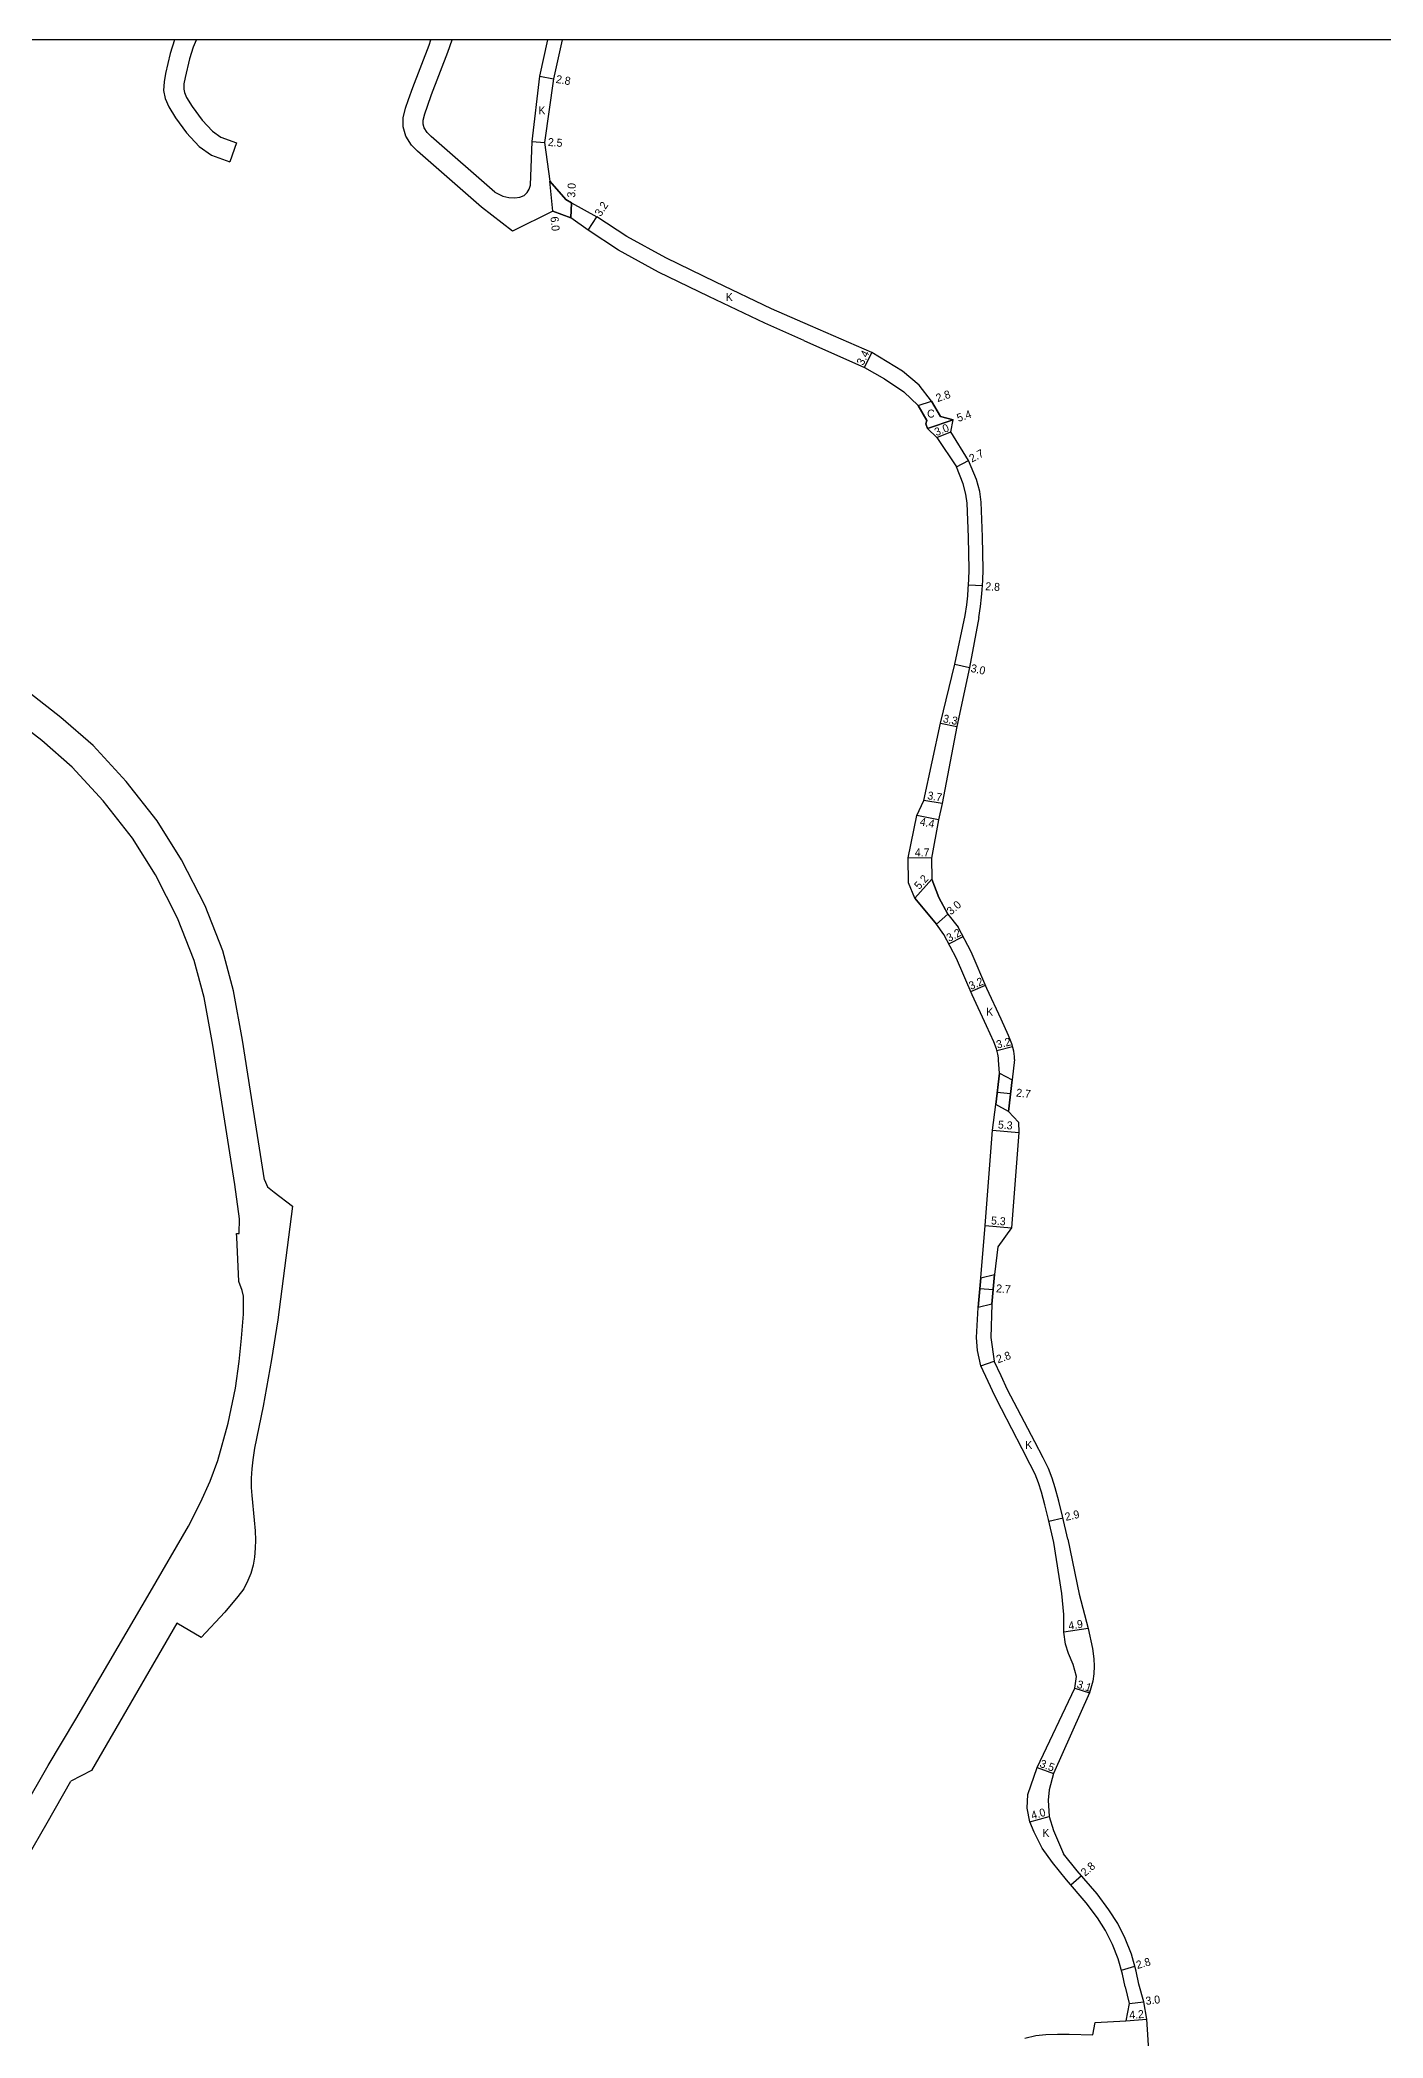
# Model space of a CAD drawing. Header units: metres. Extents: x 0 to 4000, y -99000 to -96000.
# Drawn here: x 1325.3 to 1593.8, y -96399.5 to -96000 of the extents above; entities that cross this region are included whole.
import ezdxf

# ---------------------------------------------------------------- set-up
doc = ezdxf.new("R2010")
doc.units = ezdxf.units.M
doc.header["$LTSCALE"] = 2.5
for name, color, linetype in [('図郭', 7, 'Continuous'), ('幅員', 7, 'Continuous'), ('舗装', 7, 'Continuous'), ('道路', 7, 'Continuous')]:
    doc.layers.add(name, color=color, linetype=linetype)
doc.styles.get("Standard").update_dxf_attribs({"font": ''})
doc.styles.get('Standard').set_extended_font_data('@MS PGothic')

msp = doc.modelspace()

# ---------------------------------------------------------------- linework, layer by layer
at = {"layer": '図郭'}
msp.add_lwpolyline([(800, -96600), (1600, -96600), (1600, -96000), (800, -96000)], close=True, dxfattribs=at)
at = {"layer": '幅員'}
for points in [[(1425.24, -96007.27), (1428.01, -96007.74)], [(1423.71, -96020.31), (1426.2, -96020.49)], [(1427.89, -96034.22), (1427.27, -96028.23)], [(1431.45, -96035.54), (1431.6, -96032.59)], [(1434.9, -96038.01), (1436.67, -96035.34)], [(1490.15, -96065.52), (1491.64, -96062.47)], [(1500.93, -96073.09), (1503.56, -96072.19)], [(1502.75, -96077.66), (1507.87, -96075.93)], [(1504.62, -96079.47), (1507.41, -96078.35)], [(1508.55, -96085.32), (1510.95, -96084.08)], [(1513.77, -96109.16), (1510.97, -96108.98)], [(1508.24, -96124.83), (1511.17, -96125.47)], [(1505.37, -96136.57), (1508.6, -96137.25)], [(1505.67, -96152.66), (1502.02, -96152.04)], [(1504.94, -96155.93), (1500.62, -96155.08)], [(1503.59, -96163.56), (1498.89, -96163.52)], [(1503.66, -96167.76), (1500.23, -96171.6)], [(1503.66, -96167.76), (1505.01, -96171.48)], [(1504.55, -96176.78), (1506.82, -96174.82)], [(1507.04, -96180.72), (1509.87, -96179.23)], [(1511.4, -96190.26), (1514.34, -96189.01)], [(1516.65, -96202.03), (1519.76, -96201.27)], [(1516.71, -96210.35), (1519.37, -96210.67)], [(1515.73, -96217.96), (1521.01, -96218.41)], [(1514.3, -96237.05), (1519.58, -96237.47)], [(1513.21, -96249.6), (1515.9, -96249.84)], [(1513.44, -96265.09), (1516.08, -96264.14)], [(1527.03, -96296.13), (1529.86, -96295.49)], [(1534.89, -96317.62), (1530.05, -96318.37)], [(1532.23, -96329.54), (1535.18, -96330.48)], [(1524.66, -96345.41), (1527.94, -96346.63)], [(1523.23, -96356.26), (1527.09, -96355.19)], [(1531.4, -96368.85), (1533.52, -96367.01)], [(1541.54, -96385.89), (1544.23, -96385.12)], [(1543.06, -96392.61), (1546.04, -96392.23)], [(1542.41, -96396.02), (1546.6, -96395.69)]]:
    msp.add_lwpolyline(points, dxfattribs=at)
at = {"layer": '舗装'}
for points in [[(1500.93, -96073.09), (1503.56, -96072.19)], [(1502.75, -96077.66), (1507.87, -96075.93)], [(1543.06, -96392.61), (1546.04, -96392.23)]]:
    msp.add_lwpolyline(points, dxfattribs=at)
at = {"layer": '道路'}
for points in [[(1352.2, -96000), (1351.35, -96002.69), (1350.4, -96006.71), (1350.13, -96008.37), (1350.05, -96010.13), (1350.36, -96011.71), (1351.07, -96013.35), (1352.41, -96015.54), (1354.65, -96018.57), (1357.15, -96021.28), (1359.59, -96023.02), (1363.25, -96024.34)], [(1356.57, -96000), (1356.53, -96000.06), (1355.95, -96001.41), (1355.21, -96003.75), (1354.33, -96007.49), (1354.12, -96008.78), (1354.07, -96009.84), (1354.2, -96010.52), (1354.62, -96011.5), (1355.73, -96013.3), (1357.74, -96016.02), (1359.81, -96018.26), (1361.46, -96019.45), (1364.6, -96020.57)], [(1413.63, -96033.43), (1400.83, -96022.24), (1399.59, -96021.02), (1398.47, -96019.24), (1397.92, -96017.37), (1397.96, -96015.55), (1398.39, -96013.67), (1398.99, -96011.91), (1399.85, -96009.49), (1403.13, -96001.01), (1403.5, -96000)], [(1416.27, -96030.41), (1403.55, -96019.3), (1402.72, -96018.5), (1402.15, -96017.58), (1401.93, -96016.84), (1401.95, -96016.04), (1402.24, -96014.78), (1402.77, -96013.23), (1403.6, -96010.89), (1406.88, -96002.42), (1407.76, -96000)], [(1423.41, -96029.02), (1423.71, -96020.31), (1425.24, -96007.27), (1426.87, -96000)], [(1429.73, -96000), (1428.01, -96007.74), (1426.2, -96020.49), (1427.27, -96028.23), (1430.44, -96031.9), (1431.6, -96032.59), (1436.67, -96035.34)], [(1364.6, -96020.57), (1363.25, -96024.34)], [(1416.27, -96030.41), (1417.85, -96031.26), (1419.03, -96031.49), (1420.23, -96031.57), (1421.23, -96031.43), (1422.15, -96031.07), (1422.7, -96030.51), (1423.12, -96029.81), (1423.41, -96029.02)], [(1431.6, -96032.59), (1430.44, -96031.9), (1427.27, -96028.23)], [(1427.89, -96034.22), (1419.8, -96038.21), (1413.63, -96033.43)], [(1427.89, -96034.22), (1431.45, -96035.54)], [(1434.9, -96038.01), (1431.45, -96035.54), (1427.89, -96034.22)], [(1478.05, -96060.08), (1470.26, -96056.64), (1459.07, -96051.3), (1448.96, -96046.41), (1441, -96042.06), (1434.9, -96038.01)], [(1479.34, -96057.15), (1471.59, -96053.74), (1460.45, -96048.41), (1450.43, -96043.57), (1442.65, -96039.31), (1436.67, -96035.34)], [(1510.95, -96084.08), (1507.41, -96078.35), (1507.87, -96075.93), (1505.35, -96075.31), (1503.56, -96072.19), (1501.11, -96069.01), (1497.74, -96066.25), (1491.64, -96062.47), (1479.34, -96057.15)], [(1478.05, -96060.08), (1490.15, -96065.52), (1494.14, -96067.74), (1498.06, -96070.32), (1500.93, -96073.09), (1502.61, -96076.1), (1502.44, -96076.76), (1502.75, -96077.66), (1504.62, -96079.47), (1508.55, -96085.32)], [(1500.93, -96073.09), (1502.61, -96076.1), (1502.44, -96076.76), (1502.75, -96077.66)], [(1507.87, -96075.93), (1505.35, -96075.31), (1503.56, -96072.19)], [(1510.29, -96115.05), (1510.6, -96112.92), (1510.8, -96111.17), (1510.92, -96109.72), (1511.04, -96107.97), (1511.06, -96105.9), (1510.94, -96099.41), (1510.67, -96092.63), (1510.44, -96090.79), (1509.9, -96088.75), (1508.55, -96085.32)], [(1513.05, -96115.47), (1513.38, -96113.28), (1513.58, -96111.44), (1513.71, -96109.94), (1513.84, -96108.07), (1513.86, -96105.89), (1513.74, -96099.33), (1513.47, -96092.4), (1513.2, -96090.25), (1512.56, -96087.88), (1510.95, -96084.08)], [(1506.06, -96178.86), (1504.55, -96176.78), (1500.23, -96171.6), (1498.99, -96168.5), (1498.89, -96163.52), (1500.62, -96155.08), (1502.02, -96152.04), (1505.37, -96136.57), (1508.24, -96124.83), (1510.29, -96115.05)], [(1513.05, -96115.47), (1511.17, -96125.47), (1508.6, -96137.25), (1505.67, -96152.66), (1504.94, -96155.93), (1503.59, -96163.56), (1503.66, -96167.76), (1505.01, -96171.48), (1506.82, -96174.82), (1508.89, -96177.37)], [(1370.22, -96227.9), (1367.41, -96210.18), (1365.82, -96199.97), (1364.02, -96190.14), (1361.86, -96182.15), (1358.32, -96173.14), (1353.64, -96163.94), (1348.75, -96156.13), (1342.56, -96148.23), (1335.93, -96141.07), (1329.52, -96135.46), (1323.33, -96130.62)], [(1364.29, -96228.84), (1361.48, -96211.11), (1359.91, -96200.97), (1358.16, -96191.47), (1356.15, -96184.03), (1352.84, -96175.61), (1348.41, -96166.9), (1343.83, -96159.58), (1337.98, -96152.13), (1331.74, -96145.38), (1325.69, -96140.09), (1319.84, -96135.5)], [(1506.82, -96174.82), (1505.01, -96171.48), (1503.66, -96167.76)], [(1500.23, -96171.6), (1504.55, -96176.78)], [(1520.15, -96203.85), (1520.13, -96203.24), (1519.99, -96202.2), (1519.62, -96200.72), (1518.96, -96199.06), (1517.48, -96195.8), (1514.6, -96189.63), (1511.48, -96182.29), (1508.89, -96177.37)], [(1516.95, -96203.97), (1516.93, -96203.51), (1516.84, -96202.8), (1516.57, -96201.69), (1516.02, -96200.31), (1514.57, -96197.14), (1511.68, -96190.93), (1508.58, -96183.66), (1506.06, -96178.86)], [(1513.44, -96265.09), (1512.75, -96262.01), (1512.54, -96259.45), (1512.87, -96253.45), (1512.94, -96252.61), (1513.41, -96247.48), (1514.3, -96237.05), (1515.73, -96217.96), (1516.4, -96212.86), (1517.16, -96206.56), (1516.95, -96203.97)], [(1520.15, -96203.85), (1519.7, -96207.93), (1518.94, -96214.22), (1520.96, -96216.36), (1521.01, -96218.41), (1519.58, -96237.47), (1516.82, -96241.33), (1516.18, -96246.8), (1515.64, -96252.77), (1515.45, -96259.43), (1516.08, -96264.14)], [(1517.16, -96206.56), (1516.4, -96212.86)], [(1518.94, -96214.22), (1519.7, -96207.93)], [(1370.22, -96227.9), (1370.82, -96229.3), (1372.14, -96230.35), (1375.84, -96233.19), (1372.88, -96255.92), (1371.61, -96263.83), (1369.98, -96273.18), (1368.21, -96281.57), (1367.88, -96283.86), (1367.66, -96285.68), (1367.52, -96287.55), (1367.53, -96289.42), (1367.66, -96291.05), (1368.15, -96295.96), (1368.33, -96298.08), (1368.42, -96299.93), (1368.36, -96301.56), (1368.21, -96303.34), (1367.95, -96304.94), (1367.47, -96306.59), (1366.91, -96308.04), (1366.07, -96309.67), (1364.91, -96311.19), (1362.29, -96314.35), (1357.56, -96319.41), (1352.68, -96316.55), (1335.6, -96346), (1331.52, -96348.13)], [(1365.06, -96248.23), (1364.68, -96239.35), (1364.62, -96238.63), (1365.15, -96238.64), (1365.21, -96235.67), (1364.29, -96228.84)], [(1326.94, -96344.99), (1332.47, -96335.72), (1347.35, -96310.32), (1355.01, -96297.14), (1357.44, -96292.43), (1359.36, -96288.15), (1360.87, -96284.03), (1362.93, -96276.54), (1364.43, -96269.57), (1365.15, -96264.26), (1365.61, -96259.57), (1366.02, -96254.74), (1365.99, -96251.19), (1365.75, -96250.04), (1365.06, -96248.23)], [(1513.41, -96247.48), (1512.94, -96252.61), (1512.87, -96253.45)], [(1515.64, -96252.77), (1516.18, -96246.8)], [(1517.57, -96273.7), (1516.22, -96271.09), (1514.89, -96268.24), (1513.44, -96265.09)], [(1520.06, -96272.41), (1518.74, -96269.86), (1517.46, -96267.12), (1516.08, -96264.14)], [(1528, -96300.39), (1526.96, -96295.81), (1526.23, -96292.86), (1525.54, -96290.35), (1524.94, -96288.51), (1524.27, -96286.78), (1523.31, -96284.8), (1521.67, -96281.66), (1517.57, -96273.7)], [(1530.83, -96299.75), (1529.78, -96295.15), (1529.04, -96292.13), (1528.32, -96289.51), (1527.67, -96287.54), (1526.93, -96285.62), (1525.89, -96283.49), (1524.22, -96280.29), (1520.06, -96272.41)], [(1527.74, -96364.41), (1525.67, -96361.55), (1524.07, -96358.34), (1523.23, -96356.26), (1522.71, -96353.56), (1522.85, -96350.82), (1524.66, -96345.41), (1532.23, -96329.54), (1532.52, -96327.19), (1531.89, -96324.79), (1530.97, -96322.6), (1530.38, -96320.74), (1530.05, -96318.37), (1530.03, -96314.81), (1529.65, -96310.63), (1528, -96300.39)], [(1530.83, -96299.75), (1533.11, -96310.73), (1534.89, -96317.62), (1535.78, -96321.62), (1536.04, -96323.68), (1536.06, -96325.17), (1536, -96326.67), (1535.82, -96328.11), (1535.18, -96330.48), (1527.94, -96346.63), (1527.11, -96349.85), (1526.9, -96351.92), (1527.09, -96355.19), (1527.98, -96357.99), (1529.92, -96362.64)], [(1179.41, -96545.33), (1186.79, -96541.87), (1193.69, -96538.15), (1200.73, -96533.54), (1208.74, -96527.35), (1214.32, -96522.59), (1219.95, -96517.4), (1224.35, -96512.77), (1230.01, -96506.22), (1235.74, -96498.97), (1240.32, -96492.53), (1245.11, -96485.32), (1251.32, -96475.14), (1260.36, -96459.61), (1272.53, -96438.72), (1286.2, -96415.28), (1296.98, -96397.12), (1309.77, -96374.95), (1321.99, -96353.73), (1326.94, -96344.99)], [(1181.75, -96550.31), (1189.26, -96546.79), (1196.51, -96542.88), (1203.93, -96538.02), (1212.2, -96531.62), (1217.96, -96526.71), (1223.81, -96521.32), (1228.42, -96516.46), (1234.25, -96509.73), (1240.14, -96502.28), (1244.86, -96495.64), (1249.75, -96488.27), (1256.05, -96477.96), (1265.11, -96462.37), (1277.28, -96441.49), (1290.95, -96418.07), (1301.73, -96399.9), (1314.53, -96377.69), (1326.77, -96356.46), (1331.52, -96348.13)], [(1542.25, -96389.24), (1541.78, -96386.73), (1540.89, -96383.64), (1539.74, -96380.76), (1538.37, -96378.01), (1536.72, -96375.46), (1534.5, -96372.44), (1530.53, -96367.84), (1527.74, -96364.41)], [(1545, -96388.73), (1544.5, -96386.09), (1543.55, -96382.73), (1542.3, -96379.61), (1540.81, -96376.62), (1539.03, -96373.87), (1536.69, -96370.69), (1532.67, -96366.04), (1529.92, -96362.64)], [(1543.71, -96460.39), (1542.39, -96459.54), (1541.4, -96458.45), (1540.51, -96457.28), (1539.42, -96455.21), (1539.04, -96453.01), (1538.96, -96450.32), (1541.17, -96445.76), (1544.34, -96436.75), (1544.73, -96435.52), (1544.36, -96435.39), (1543.19, -96434.99), (1546.37, -96416.11), (1546.38, -96416.06), (1547.35, -96411.28), (1547.41, -96408.21), (1546.6, -96395.69), (1546.04, -96392.23), (1545, -96388.73)], [(1542.25, -96389.24), (1543.06, -96392.61), (1542.41, -96396.02)], [(1522.21, -96399.51), (1524.45, -96399), (1526.44, -96398.8), (1528.76, -96398.72), (1531.1, -96398.72), (1535.84, -96398.85), (1536.3, -96396.37), (1542.41, -96396.02)]]:
    msp.add_lwpolyline(points, dxfattribs=at)
for points in [[(1427.27, -96028.23), (1430.44, -96031.9), (1431.6, -96032.59), (1431.45, -96035.54), (1427.89, -96034.22)], [(1503.56, -96072.19), (1505.35, -96075.31), (1507.87, -96075.93), (1502.75, -96077.66), (1502.44, -96076.76), (1502.61, -96076.1), (1500.93, -96073.09)], [(1500.23, -96171.6), (1503.66, -96167.76), (1505.01, -96171.48), (1506.82, -96174.82), (1504.55, -96176.78)], [(1519.7, -96207.93), (1518.94, -96214.22), (1516.4, -96212.86), (1517.16, -96206.56)], [(1513.41, -96247.48), (1516.18, -96246.8), (1515.64, -96252.77), (1512.87, -96253.45), (1512.94, -96252.61)]]:
    msp.add_lwpolyline(points, close=True, dxfattribs=at)

# ---------------------------------------------------------------- texts
at = {"layer": '幅員'}
for s, rotation, p in [('2.8', 350.3972, (1428.39, -96008.56)), ('2.5', 355.7067, (1426.82, -96021.18)), ('3.0', 87.0956, (1432.31, -96031.55)), ('3.2', 56.4186, (1437.42, -96035.43)), ('6.0', 275.8735, (1427.37, -96035.38)), ('3.4', 63.9436, (1489.92, -96065.19)), ('2.8', 18.8802, (1504.77, -96072.42)), ('5.4', 18.6874, (1508.94, -96076.39)), ('3.0', 21.8178, (1504.53, -96079.23)), ('2.7', 27.4906, (1511.61, -96084.52)), ('2.8', 356.2322, (1514.29, -96110)), ('3.0', 347.752, (1511.3, -96126.32)), ('3.3', 347.9856, (1505.75, -96136.38)), ('3.7', 350.3544, (1502.66, -96151.79)), ('4.4', 348.9148, (1501.14, -96157)), ('4.7', 359.4635, (1500.23, -96163.23)), ('5.2', 48.1641, (1501.13, -96169.97)), ('3.0', 40.9182, (1507.46, -96175.05)), ('3.2', 27.7177, (1507.07, -96180.36)), ('3.2', 23.0663, (1511.43, -96189.95)), ('3.2', 13.7926, (1516.74, -96201.68)), ('2.7', 353.1043, (1520.41, -96211.23)), ('5.3', 355.0848, (1516.8, -96217.62)), ('5.3', 355.5048, (1515.42, -96236.8)), ('2.7', 354.8376, (1516.43, -96250.37)), ('2.8', 19.7464, (1516.86, -96264.61)), ('2.9', 12.7551, (1530.43, -96296.1)), ('4.9', 8.8146, (1531.05, -96317.87)), ('3.1', 342.3809, (1532.49, -96329.41)), ('3.5', 339.4538, (1525.07, -96345.24)), ('4.0', 15.4721, (1523.71, -96355.81)), ('2.8', 40.856, (1534.26, -96367.26)), ('2.8', 15.8866, (1544.72, -96385.71)), ('3.0', 7.1443, (1546.46, -96392.88)), ('4.2', 4.4941, (1543.17, -96395.7))]:
    msp.add_text(s, height=1.6, rotation=rotation, dxfattribs=at).set_placement(p)
at = {"layer": '舗装'}
for s, p in [('K', (1424.97, -96014.87)), ('K', (1462.44, -96052.2)), ('C', (1502.69, -96075.5)), ('K', (1514.51, -96195.11)), ('K', (1522.31, -96281.7)), ('K', (1525.73, -96359.27))]:
    msp.add_text(s, height=1.6, dxfattribs=at).set_placement(p)

doc.saveas('drawing.dxf')
